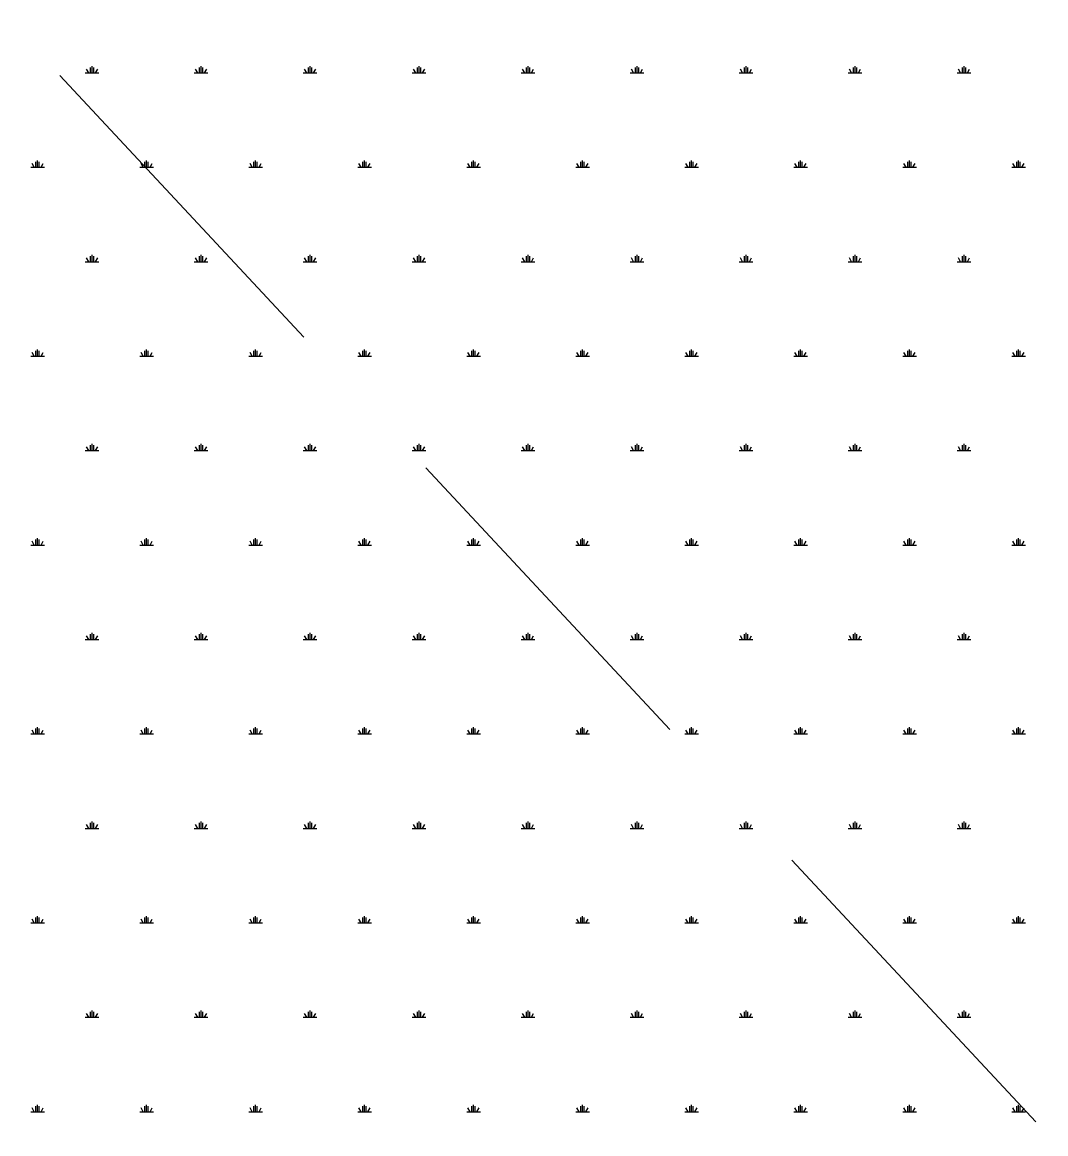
# Model space of a CAD drawing. Header units: millimetres. Extents: x 2999.9 to 3041.9, y 869.6 to 906.3.
# Drawn here: x 3037.278 to 3037.994, y 895.453 to 896.23 of the extents above; entities that cross this region are included whole.
import ezdxf

# ---------------------------------------------------------------- set-up
doc = ezdxf.new("R2010")
doc.units = ezdxf.units.MM
doc.linetypes.add('HIDDEN', pattern=[0.375, 0.25, -0.125])

msp = doc.modelspace()

# ---------------------------------------------------------------- linework, layer by layer
at = {"color": 253, "linetype": 'HIDDEN', "lineweight": 0}
msp.add_line((3035.76921, 897.83752), (3038.56921, 894.83817), dxfattribs=at)
at = {"color": 76, "linetype": 'Continuous'}
for p, q in [((3037.32235, 896.19477), (3037.33187, 896.19477)), ((3037.32473, 896.19477), (3037.3232, 896.19741)), ((3037.32592, 896.19477), (3037.32592, 896.19858)), ((3037.32711, 896.19477), (3037.32711, 896.19953)), ((3037.3283, 896.19477), (3037.3283, 896.19858)), ((3037.32949, 896.19477), (3037.33102, 896.19741)), ((3037.39855, 896.19477), (3037.40807, 896.19477)), ((3037.40093, 896.19477), (3037.3994, 896.19741)), ((3037.40212, 896.19477), (3037.40212, 896.19858)), ((3037.40331, 896.19477), (3037.40331, 896.19953)), ((3037.4045, 896.19477), (3037.4045, 896.19858)), ((3037.40569, 896.19477), (3037.40722, 896.19741)), ((3037.47475, 896.19477), (3037.48427, 896.19477)), ((3037.47713, 896.19477), (3037.4756, 896.19741)), ((3037.47832, 896.19477), (3037.47832, 896.19858)), ((3037.47951, 896.19477), (3037.47951, 896.19953)), ((3037.4807, 896.19477), (3037.4807, 896.19858)), ((3037.48189, 896.19477), (3037.48342, 896.19741)), ((3037.55095, 896.19477), (3037.56047, 896.19477)), ((3037.55333, 896.19477), (3037.5518, 896.19741)), ((3037.55452, 896.19477), (3037.55452, 896.19858)), ((3037.55571, 896.19477), (3037.55571, 896.19953)), ((3037.5569, 896.19477), (3037.5569, 896.19858)), ((3037.55809, 896.19477), (3037.55962, 896.19741)), ((3037.62715, 896.19477), (3037.63667, 896.19477)), ((3037.62953, 896.19477), (3037.628, 896.19741)), ((3037.63072, 896.19477), (3037.63072, 896.19858)), ((3037.63191, 896.19477), (3037.63191, 896.19953)), ((3037.6331, 896.19477), (3037.6331, 896.19858)), ((3037.63429, 896.19477), (3037.63582, 896.19741)), ((3037.70335, 896.19477), (3037.71287, 896.19477)), ((3037.70573, 896.19477), (3037.7042, 896.19741)), ((3037.70692, 896.19477), (3037.70692, 896.19858)), ((3037.70811, 896.19477), (3037.70811, 896.19953)), ((3037.7093, 896.19477), (3037.7093, 896.19858)), ((3037.71049, 896.19477), (3037.71202, 896.19741)), ((3037.77955, 896.19477), (3037.78907, 896.19477)), ((3037.78193, 896.19477), (3037.7804, 896.19741)), ((3037.78312, 896.19477), (3037.78312, 896.19858)), ((3037.78431, 896.19477), (3037.78431, 896.19953)), ((3037.7855, 896.19477), (3037.7855, 896.19858)), ((3037.78669, 896.19477), (3037.78822, 896.19741)), ((3037.85575, 896.19477), (3037.86527, 896.19477)), ((3037.85813, 896.19477), (3037.8566, 896.19741)), ((3037.85932, 896.19477), (3037.85932, 896.19858)), ((3037.86051, 896.19477), (3037.86051, 896.19953)), ((3037.8617, 896.19477), (3037.8617, 896.19858)), ((3037.86289, 896.19477), (3037.86442, 896.19741)), ((3037.93195, 896.19477), (3037.94147, 896.19477)), ((3037.93433, 896.19477), (3037.9328, 896.19741)), ((3037.93552, 896.19477), (3037.93552, 896.19858)), ((3037.93671, 896.19477), (3037.93671, 896.19953)), ((3037.9379, 896.19477), (3037.9379, 896.19858)), ((3037.93909, 896.19477), (3037.94062, 896.19741)), ((3037.28782, 896.12878), (3037.28782, 896.13259)), ((3037.28901, 896.12878), (3037.28901, 896.13354)), ((3037.2902, 896.12878), (3037.2902, 896.13259)), ((3037.36402, 896.12917), (3037.36402, 896.13259)), ((3037.36521, 896.12878), (3037.36521, 896.13354)), ((3037.3664, 896.12878), (3037.3664, 896.13259)), ((3037.44022, 896.12878), (3037.44022, 896.13259)), ((3037.44141, 896.12878), (3037.44141, 896.13354)), ((3037.4426, 896.12878), (3037.4426, 896.13259)), ((3037.51642, 896.12878), (3037.51642, 896.13259)), ((3037.51761, 896.12878), (3037.51761, 896.13354)), ((3037.5188, 896.12878), (3037.5188, 896.13259)), ((3037.59262, 896.12878), (3037.59262, 896.13259)), ((3037.59381, 896.12878), (3037.59381, 896.13354)), ((3037.595, 896.12878), (3037.595, 896.13259)), ((3037.66882, 896.12878), (3037.66882, 896.13259)), ((3037.67001, 896.12878), (3037.67001, 896.13354)), ((3037.6712, 896.12878), (3037.6712, 896.13259)), ((3037.74502, 896.12878), (3037.74502, 896.13259)), ((3037.74621, 896.12878), (3037.74621, 896.13354)), ((3037.7474, 896.12878), (3037.7474, 896.13259)), ((3037.82122, 896.12878), (3037.82122, 896.13259)), ((3037.82241, 896.12878), (3037.82241, 896.13354)), ((3037.8236, 896.12878), (3037.8236, 896.13259)), ((3037.89742, 896.12878), (3037.89742, 896.13259)), ((3037.89861, 896.12878), (3037.89861, 896.13354)), ((3037.8998, 896.12878), (3037.8998, 896.13259)), ((3037.97362, 896.12878), (3037.97362, 896.13259)), ((3037.97481, 896.12878), (3037.97481, 896.13354)), ((3037.976, 896.12878), (3037.976, 896.13259)), ((3037.28425, 896.12878), (3037.29377, 896.12878)), ((3037.28663, 896.12878), (3037.2851, 896.13142)), ((3037.29139, 896.12878), (3037.29292, 896.13142)), ((3037.36045, 896.12878), (3037.36439, 896.12878)), ((3037.36283, 896.12878), (3037.3613, 896.13142)), ((3037.36402, 896.12878), (3037.36402, 896.12917)), ((3037.36439, 896.12878), (3037.36997, 896.12878)), ((3037.36759, 896.12878), (3037.36912, 896.13142)), ((3037.43665, 896.12878), (3037.44617, 896.12878)), ((3037.43903, 896.12878), (3037.4375, 896.13142)), ((3037.44379, 896.12878), (3037.44532, 896.13142)), ((3037.51285, 896.12878), (3037.52237, 896.12878)), ((3037.51523, 896.12878), (3037.5137, 896.13142)), ((3037.51999, 896.12878), (3037.52152, 896.13142)), ((3037.58905, 896.12878), (3037.59857, 896.12878)), ((3037.59143, 896.12878), (3037.5899, 896.13142)), ((3037.59619, 896.12878), (3037.59772, 896.13142)), ((3037.66525, 896.12878), (3037.67477, 896.12878)), ((3037.66763, 896.12878), (3037.6661, 896.13142)), ((3037.67239, 896.12878), (3037.67392, 896.13142)), ((3037.74145, 896.12878), (3037.75097, 896.12878)), ((3037.74383, 896.12878), (3037.7423, 896.13142)), ((3037.74859, 896.12878), (3037.75012, 896.13142)), ((3037.81765, 896.12878), (3037.82717, 896.12878)), ((3037.82003, 896.12878), (3037.8185, 896.13142)), ((3037.82479, 896.12878), (3037.82632, 896.13142)), ((3037.89385, 896.12878), (3037.90337, 896.12878)), ((3037.89623, 896.12878), (3037.8947, 896.13142)), ((3037.90099, 896.12878), (3037.90252, 896.13142)), ((3037.97005, 896.12878), (3037.97957, 896.12878)), ((3037.97243, 896.12878), (3037.9709, 896.13142)), ((3037.97719, 896.12878), (3037.97872, 896.13142)), ((3037.32235, 896.06278), (3037.33187, 896.06278)), ((3037.32473, 896.06278), (3037.3232, 896.06542)), ((3037.32592, 896.06278), (3037.32592, 896.06659)), ((3037.32711, 896.06278), (3037.32711, 896.06755)), ((3037.3283, 896.06278), (3037.3283, 896.06659)), ((3037.32949, 896.06279), (3037.33102, 896.06543)), ((3037.39855, 896.06278), (3037.40807, 896.06278)), ((3037.40093, 896.06278), (3037.3994, 896.06542)), ((3037.40212, 896.06278), (3037.40212, 896.06659)), ((3037.40331, 896.06278), (3037.40331, 896.06755)), ((3037.4045, 896.06278), (3037.4045, 896.06659)), ((3037.40569, 896.06279), (3037.40722, 896.06543)), ((3037.47475, 896.06278), (3037.48427, 896.06278)), ((3037.47713, 896.06278), (3037.4756, 896.06542)), ((3037.47832, 896.06278), (3037.47832, 896.06659)), ((3037.47951, 896.06278), (3037.47951, 896.06755)), ((3037.4807, 896.06278), (3037.4807, 896.06659)), ((3037.48189, 896.06279), (3037.48342, 896.06543)), ((3037.55095, 896.06278), (3037.56047, 896.06278)), ((3037.55333, 896.06278), (3037.5518, 896.06542)), ((3037.55452, 896.06278), (3037.55452, 896.06659)), ((3037.55571, 896.06278), (3037.55571, 896.06755)), ((3037.5569, 896.06278), (3037.5569, 896.06659)), ((3037.55809, 896.06279), (3037.55962, 896.06543)), ((3037.62715, 896.06278), (3037.63667, 896.06278)), ((3037.62953, 896.06278), (3037.628, 896.06542)), ((3037.63072, 896.06278), (3037.63072, 896.06659)), ((3037.63191, 896.06278), (3037.63191, 896.06755)), ((3037.6331, 896.06278), (3037.6331, 896.06659)), ((3037.63429, 896.06279), (3037.63582, 896.06543)), ((3037.70335, 896.06278), (3037.71287, 896.06278)), ((3037.70573, 896.06278), (3037.7042, 896.06542)), ((3037.70692, 896.06278), (3037.70692, 896.06659)), ((3037.70811, 896.06278), (3037.70811, 896.06755)), ((3037.7093, 896.06278), (3037.7093, 896.06659)), ((3037.71049, 896.06279), (3037.71202, 896.06543)), ((3037.77955, 896.06278), (3037.78907, 896.06278)), ((3037.78193, 896.06278), (3037.7804, 896.06542)), ((3037.78312, 896.06278), (3037.78312, 896.06659)), ((3037.78431, 896.06278), (3037.78431, 896.06755)), ((3037.7855, 896.06278), (3037.7855, 896.06659)), ((3037.78669, 896.06279), (3037.78822, 896.06543)), ((3037.85575, 896.06278), (3037.86527, 896.06278)), ((3037.85813, 896.06278), (3037.8566, 896.06542)), ((3037.85932, 896.06278), (3037.85932, 896.06659)), ((3037.86051, 896.06278), (3037.86051, 896.06755)), ((3037.8617, 896.06278), (3037.8617, 896.06659)), ((3037.86289, 896.06279), (3037.86442, 896.06543)), ((3037.93195, 896.06278), (3037.94147, 896.06278)), ((3037.93433, 896.06278), (3037.9328, 896.06542)), ((3037.93552, 896.06278), (3037.93552, 896.06659)), ((3037.93671, 896.06278), (3037.93671, 896.06755)), ((3037.9379, 896.06278), (3037.9379, 896.06659)), ((3037.93909, 896.06279), (3037.94062, 896.06543)), ((3037.28782, 895.99679), (3037.28782, 896.0006)), ((3037.28901, 895.99679), (3037.28901, 896.00156)), ((3037.2902, 895.99679), (3037.2902, 896.0006)), ((3037.36402, 895.99679), (3037.36402, 896.0006)), ((3037.36521, 895.99679), (3037.36521, 896.00156)), ((3037.3664, 895.99679), (3037.3664, 896.0006)), ((3037.44022, 895.99679), (3037.44022, 896.0006)), ((3037.44141, 895.99679), (3037.44141, 896.00156)), ((3037.4426, 895.99679), (3037.4426, 896.0006)), ((3037.51642, 895.99679), (3037.51642, 896.0006)), ((3037.51761, 895.99679), (3037.51761, 896.00156)), ((3037.5188, 895.99679), (3037.5188, 896.0006)), ((3037.59262, 895.99679), (3037.59262, 896.0006)), ((3037.59381, 895.99679), (3037.59381, 896.00156)), ((3037.595, 895.99679), (3037.595, 896.0006)), ((3037.66882, 895.99679), (3037.66882, 896.0006)), ((3037.67001, 895.99679), (3037.67001, 896.00156)), ((3037.6712, 895.99679), (3037.6712, 896.0006)), ((3037.74502, 895.99679), (3037.74502, 896.0006)), ((3037.74621, 895.99679), (3037.74621, 896.00156)), ((3037.7474, 895.99679), (3037.7474, 896.0006)), ((3037.82122, 895.99679), (3037.82122, 896.0006)), ((3037.82241, 895.99679), (3037.82241, 896.00156)), ((3037.8236, 895.99679), (3037.8236, 896.0006)), ((3037.89742, 895.99679), (3037.89742, 896.0006)), ((3037.89861, 895.99679), (3037.89861, 896.00156)), ((3037.8998, 895.99679), (3037.8998, 896.0006)), ((3037.97362, 895.99679), (3037.97362, 896.0006)), ((3037.97481, 895.99679), (3037.97481, 896.00156)), ((3037.976, 895.99679), (3037.976, 896.0006)), ((3037.28425, 895.99679), (3037.29377, 895.99679)), ((3037.28663, 895.99679), (3037.2851, 895.99943)), ((3037.29139, 895.99679), (3037.29292, 895.99943)), ((3037.36045, 895.99679), (3037.36997, 895.99679)), ((3037.36283, 895.99679), (3037.3613, 895.99943)), ((3037.36759, 895.99679), (3037.36912, 895.99943)), ((3037.43665, 895.99679), (3037.44617, 895.99679)), ((3037.43903, 895.99679), (3037.4375, 895.99943)), ((3037.44379, 895.99679), (3037.44532, 895.99943)), ((3037.51285, 895.99679), (3037.52237, 895.99679)), ((3037.51523, 895.99679), (3037.5137, 895.99943)), ((3037.51999, 895.99679), (3037.52152, 895.99943)), ((3037.58905, 895.99679), (3037.59857, 895.99679)), ((3037.59143, 895.99679), (3037.5899, 895.99943)), ((3037.59619, 895.99679), (3037.59772, 895.99943)), ((3037.66525, 895.99679), (3037.67477, 895.99679)), ((3037.66763, 895.99679), (3037.6661, 895.99943)), ((3037.67239, 895.99679), (3037.67392, 895.99943)), ((3037.74145, 895.99679), (3037.75097, 895.99679)), ((3037.74383, 895.99679), (3037.7423, 895.99943)), ((3037.74859, 895.99679), (3037.75012, 895.99943)), ((3037.81765, 895.99679), (3037.82717, 895.99679)), ((3037.82003, 895.99679), (3037.8185, 895.99943)), ((3037.82479, 895.99679), (3037.82632, 895.99943)), ((3037.89385, 895.99679), (3037.90337, 895.99679)), ((3037.89623, 895.99679), (3037.8947, 895.99943)), ((3037.90099, 895.99679), (3037.90252, 895.99943)), ((3037.97005, 895.99679), (3037.97957, 895.99679)), ((3037.97243, 895.99679), (3037.9709, 895.99943)), ((3037.97719, 895.99679), (3037.97872, 895.99943)), ((3037.32235, 895.9308), (3037.33187, 895.9308)), ((3037.32473, 895.9308), (3037.3232, 895.93344)), ((3037.32592, 895.9308), (3037.32592, 895.93461)), ((3037.32711, 895.9308), (3037.32711, 895.93556)), ((3037.3283, 895.9308), (3037.3283, 895.93461)), ((3037.32949, 895.9308), (3037.33102, 895.93344)), ((3037.39855, 895.9308), (3037.40807, 895.9308)), ((3037.40093, 895.9308), (3037.3994, 895.93344)), ((3037.40212, 895.9308), (3037.40212, 895.93461)), ((3037.40331, 895.9308), (3037.40331, 895.93556)), ((3037.4045, 895.9308), (3037.4045, 895.93461)), ((3037.40569, 895.9308), (3037.40722, 895.93344)), ((3037.47475, 895.9308), (3037.48427, 895.9308)), ((3037.47713, 895.9308), (3037.4756, 895.93344)), ((3037.47832, 895.9308), (3037.47832, 895.93461)), ((3037.47951, 895.9308), (3037.47951, 895.93556)), ((3037.4807, 895.9308), (3037.4807, 895.93461)), ((3037.48189, 895.9308), (3037.48342, 895.93344)), ((3037.55095, 895.9308), (3037.56047, 895.9308)), ((3037.55333, 895.9308), (3037.5518, 895.93344)), ((3037.55452, 895.9308), (3037.55452, 895.93461)), ((3037.55571, 895.9308), (3037.55571, 895.93556)), ((3037.5569, 895.9308), (3037.5569, 895.93461)), ((3037.55809, 895.9308), (3037.55962, 895.93344)), ((3037.62715, 895.9308), (3037.63667, 895.9308)), ((3037.62953, 895.9308), (3037.628, 895.93344)), ((3037.63072, 895.9308), (3037.63072, 895.93461)), ((3037.63191, 895.9308), (3037.63191, 895.93556)), ((3037.6331, 895.9308), (3037.6331, 895.93461)), ((3037.63429, 895.9308), (3037.63582, 895.93344)), ((3037.70335, 895.9308), (3037.71287, 895.9308)), ((3037.70573, 895.9308), (3037.7042, 895.93344)), ((3037.70692, 895.9308), (3037.70692, 895.93461)), ((3037.70811, 895.9308), (3037.70811, 895.93556)), ((3037.7093, 895.9308), (3037.7093, 895.93461)), ((3037.71049, 895.9308), (3037.71202, 895.93344)), ((3037.77955, 895.9308), (3037.78907, 895.9308)), ((3037.78193, 895.9308), (3037.7804, 895.93344)), ((3037.78312, 895.9308), (3037.78312, 895.93461)), ((3037.78431, 895.9308), (3037.78431, 895.93556)), ((3037.7855, 895.9308), (3037.7855, 895.93461)), ((3037.78669, 895.9308), (3037.78822, 895.93344)), ((3037.85575, 895.9308), (3037.86527, 895.9308)), ((3037.85813, 895.9308), (3037.8566, 895.93344)), ((3037.85932, 895.9308), (3037.85932, 895.93461)), ((3037.86051, 895.9308), (3037.86051, 895.93556)), ((3037.8617, 895.9308), (3037.8617, 895.93461)), ((3037.86289, 895.9308), (3037.86442, 895.93344)), ((3037.93195, 895.9308), (3037.94147, 895.9308)), ((3037.93433, 895.9308), (3037.9328, 895.93344)), ((3037.93552, 895.9308), (3037.93552, 895.93461)), ((3037.93671, 895.9308), (3037.93671, 895.93556)), ((3037.9379, 895.9308), (3037.9379, 895.93461)), ((3037.93909, 895.9308), (3037.94062, 895.93344)), ((3037.28782, 895.86481), (3037.28782, 895.86862)), ((3037.28901, 895.86481), (3037.28901, 895.86957)), ((3037.2902, 895.86481), (3037.2902, 895.86862)), ((3037.36402, 895.86481), (3037.36402, 895.86862)), ((3037.36521, 895.86481), (3037.36521, 895.86957)), ((3037.3664, 895.86481), (3037.3664, 895.86862)), ((3037.44022, 895.86481), (3037.44022, 895.86862)), ((3037.44141, 895.86481), (3037.44141, 895.86957)), ((3037.4426, 895.86481), (3037.4426, 895.86862)), ((3037.51642, 895.86481), (3037.51642, 895.86862)), ((3037.51761, 895.86481), (3037.51761, 895.86957)), ((3037.5188, 895.86481), (3037.5188, 895.86862)), ((3037.59262, 895.86481), (3037.59262, 895.86862)), ((3037.59381, 895.86481), (3037.59381, 895.86957)), ((3037.595, 895.86481), (3037.595, 895.86862)), ((3037.66882, 895.86481), (3037.66882, 895.86862)), ((3037.67001, 895.86481), (3037.67001, 895.86957)), ((3037.6712, 895.86481), (3037.6712, 895.86862)), ((3037.74502, 895.86481), (3037.74502, 895.86862)), ((3037.74621, 895.86481), (3037.74621, 895.86957)), ((3037.7474, 895.86481), (3037.7474, 895.86862)), ((3037.82122, 895.86481), (3037.82122, 895.86862)), ((3037.82241, 895.86481), (3037.82241, 895.86957)), ((3037.8236, 895.86481), (3037.8236, 895.86862)), ((3037.89742, 895.86481), (3037.89742, 895.86862)), ((3037.89861, 895.86481), (3037.89861, 895.86957)), ((3037.8998, 895.86481), (3037.8998, 895.86862)), ((3037.97362, 895.86481), (3037.97362, 895.86862)), ((3037.97481, 895.86481), (3037.97481, 895.86957)), ((3037.976, 895.86481), (3037.976, 895.86862)), ((3037.28425, 895.86481), (3037.29377, 895.86481)), ((3037.28663, 895.86481), (3037.2851, 895.86745)), ((3037.29139, 895.86481), (3037.29292, 895.86745)), ((3037.36045, 895.86481), (3037.36997, 895.86481)), ((3037.36283, 895.86481), (3037.3613, 895.86745)), ((3037.36759, 895.86481), (3037.36912, 895.86745)), ((3037.43665, 895.86481), (3037.44617, 895.86481)), ((3037.43903, 895.86481), (3037.4375, 895.86745)), ((3037.44379, 895.86481), (3037.44532, 895.86745)), ((3037.51285, 895.86481), (3037.52237, 895.86481)), ((3037.51523, 895.86481), (3037.5137, 895.86745)), ((3037.51999, 895.86481), (3037.52152, 895.86745)), ((3037.58905, 895.86481), (3037.59857, 895.86481)), ((3037.59143, 895.86481), (3037.5899, 895.86745)), ((3037.59619, 895.86481), (3037.59772, 895.86745)), ((3037.66525, 895.86481), (3037.67477, 895.86481)), ((3037.66763, 895.86481), (3037.6661, 895.86745)), ((3037.67239, 895.86481), (3037.67392, 895.86745)), ((3037.74145, 895.86481), (3037.75097, 895.86481)), ((3037.74383, 895.86481), (3037.7423, 895.86745)), ((3037.74859, 895.86481), (3037.75012, 895.86745)), ((3037.81765, 895.86481), (3037.82717, 895.86481)), ((3037.82003, 895.86481), (3037.8185, 895.86745)), ((3037.82479, 895.86481), (3037.82632, 895.86745)), ((3037.89385, 895.86481), (3037.90337, 895.86481)), ((3037.89623, 895.86481), (3037.8947, 895.86745)), ((3037.90099, 895.86481), (3037.90252, 895.86745)), ((3037.97005, 895.86481), (3037.97957, 895.86481)), ((3037.97243, 895.86481), (3037.9709, 895.86745)), ((3037.97719, 895.86481), (3037.97872, 895.86745)), ((3037.32235, 895.79882), (3037.33187, 895.79882)), ((3037.32473, 895.79882), (3037.3232, 895.80146)), ((3037.32592, 895.79882), (3037.32592, 895.80263)), ((3037.32711, 895.79882), (3037.32711, 895.80358)), ((3037.3283, 895.79882), (3037.3283, 895.80263)), ((3037.32949, 895.79882), (3037.33102, 895.80146)), ((3037.39855, 895.79882), (3037.40807, 895.79882)), ((3037.40093, 895.79882), (3037.3994, 895.80146)), ((3037.40212, 895.79882), (3037.40212, 895.80263)), ((3037.40331, 895.79882), (3037.40331, 895.80358)), ((3037.4045, 895.79882), (3037.4045, 895.80263)), ((3037.40569, 895.79882), (3037.40722, 895.80146)), ((3037.47475, 895.79882), (3037.48427, 895.79882)), ((3037.47713, 895.79882), (3037.4756, 895.80146)), ((3037.47832, 895.79882), (3037.47832, 895.80263)), ((3037.47951, 895.79882), (3037.47951, 895.80358)), ((3037.4807, 895.79882), (3037.4807, 895.80263)), ((3037.48189, 895.79882), (3037.48342, 895.80146)), ((3037.55095, 895.79882), (3037.56047, 895.79882)), ((3037.55333, 895.79882), (3037.5518, 895.80146)), ((3037.55452, 895.79882), (3037.55452, 895.80263)), ((3037.55571, 895.79882), (3037.55571, 895.80358)), ((3037.5569, 895.79882), (3037.5569, 895.80263)), ((3037.55809, 895.79882), (3037.55962, 895.80146)), ((3037.62715, 895.79882), (3037.63667, 895.79882)), ((3037.62953, 895.79882), (3037.628, 895.80146)), ((3037.63072, 895.79882), (3037.63072, 895.80263)), ((3037.63191, 895.79882), (3037.63191, 895.80358)), ((3037.6331, 895.79882), (3037.6331, 895.80263)), ((3037.63429, 895.79882), (3037.63582, 895.80146)), ((3037.70335, 895.79882), (3037.71287, 895.79882)), ((3037.70573, 895.79882), (3037.7042, 895.80146)), ((3037.70692, 895.79882), (3037.70692, 895.80263)), ((3037.70811, 895.79882), (3037.70811, 895.80358)), ((3037.7093, 895.79882), (3037.7093, 895.80263)), ((3037.71049, 895.79882), (3037.71202, 895.80146)), ((3037.77955, 895.79882), (3037.78907, 895.79882)), ((3037.78193, 895.79882), (3037.7804, 895.80146)), ((3037.78312, 895.79882), (3037.78312, 895.80263)), ((3037.78431, 895.79882), (3037.78431, 895.80358)), ((3037.7855, 895.79882), (3037.7855, 895.80263)), ((3037.78669, 895.79882), (3037.78822, 895.80146)), ((3037.85575, 895.79882), (3037.86527, 895.79882)), ((3037.85813, 895.79882), (3037.8566, 895.80146)), ((3037.85932, 895.79882), (3037.85932, 895.80263)), ((3037.86051, 895.79882), (3037.86051, 895.80358)), ((3037.8617, 895.79882), (3037.8617, 895.80263)), ((3037.86289, 895.79882), (3037.86442, 895.80146)), ((3037.93195, 895.79882), (3037.94147, 895.79882)), ((3037.93433, 895.79882), (3037.9328, 895.80146)), ((3037.93552, 895.79882), (3037.93552, 895.80263)), ((3037.93671, 895.79882), (3037.93671, 895.80358)), ((3037.9379, 895.79882), (3037.9379, 895.80263)), ((3037.93909, 895.79882), (3037.94062, 895.80146)), ((3037.28782, 895.73283), (3037.28782, 895.73664)), ((3037.28901, 895.73283), (3037.28901, 895.73759)), ((3037.2902, 895.73283), (3037.2902, 895.73664)), ((3037.36402, 895.73283), (3037.36402, 895.73664)), ((3037.36521, 895.73283), (3037.36521, 895.73759)), ((3037.3664, 895.73283), (3037.3664, 895.73664)), ((3037.44022, 895.73283), (3037.44022, 895.73664)), ((3037.44141, 895.73283), (3037.44141, 895.73759)), ((3037.4426, 895.73283), (3037.4426, 895.73664)), ((3037.51642, 895.73283), (3037.51642, 895.73664)), ((3037.51761, 895.73283), (3037.51761, 895.73759)), ((3037.5188, 895.73283), (3037.5188, 895.73664)), ((3037.59262, 895.73283), (3037.59262, 895.73664)), ((3037.59381, 895.73283), (3037.59381, 895.73759)), ((3037.595, 895.73283), (3037.595, 895.73664)), ((3037.66882, 895.73283), (3037.66882, 895.73664)), ((3037.67001, 895.73283), (3037.67001, 895.73759)), ((3037.6712, 895.73283), (3037.6712, 895.73664)), ((3037.74502, 895.73283), (3037.74502, 895.73664)), ((3037.74621, 895.73283), (3037.74621, 895.73759)), ((3037.7474, 895.73283), (3037.7474, 895.73664)), ((3037.82122, 895.73283), (3037.82122, 895.73664)), ((3037.82241, 895.73283), (3037.82241, 895.73759)), ((3037.8236, 895.73283), (3037.8236, 895.73664)), ((3037.89742, 895.73283), (3037.89742, 895.73664)), ((3037.89861, 895.73283), (3037.89861, 895.73759)), ((3037.8998, 895.73283), (3037.8998, 895.73664)), ((3037.97362, 895.73283), (3037.97362, 895.73664)), ((3037.97481, 895.73283), (3037.97481, 895.73759)), ((3037.976, 895.73283), (3037.976, 895.73664)), ((3037.28425, 895.73283), (3037.29377, 895.73283)), ((3037.28663, 895.73283), (3037.2851, 895.73547)), ((3037.29139, 895.73283), (3037.29292, 895.73547)), ((3037.36045, 895.73283), (3037.36997, 895.73283)), ((3037.36283, 895.73283), (3037.3613, 895.73547)), ((3037.36759, 895.73283), (3037.36912, 895.73547)), ((3037.43665, 895.73283), (3037.44617, 895.73283)), ((3037.43903, 895.73283), (3037.4375, 895.73547)), ((3037.44379, 895.73283), (3037.44532, 895.73547)), ((3037.51285, 895.73283), (3037.52237, 895.73283)), ((3037.51523, 895.73283), (3037.5137, 895.73547)), ((3037.51999, 895.73283), (3037.52152, 895.73547)), ((3037.58905, 895.73283), (3037.59857, 895.73283)), ((3037.59143, 895.73283), (3037.5899, 895.73547)), ((3037.59619, 895.73283), (3037.59772, 895.73547)), ((3037.66525, 895.73283), (3037.67477, 895.73283)), ((3037.66763, 895.73283), (3037.6661, 895.73547)), ((3037.67239, 895.73283), (3037.67392, 895.73547)), ((3037.74145, 895.73283), (3037.75097, 895.73283)), ((3037.74383, 895.73283), (3037.7423, 895.73547)), ((3037.74859, 895.73283), (3037.75012, 895.73547)), ((3037.81765, 895.73283), (3037.82717, 895.73283)), ((3037.82003, 895.73283), (3037.8185, 895.73547)), ((3037.82479, 895.73283), (3037.82632, 895.73547)), ((3037.89385, 895.73283), (3037.90337, 895.73283)), ((3037.89623, 895.73283), (3037.8947, 895.73547)), ((3037.90099, 895.73283), (3037.90252, 895.73547)), ((3037.97005, 895.73283), (3037.97957, 895.73283)), ((3037.97243, 895.73283), (3037.9709, 895.73547)), ((3037.97719, 895.73283), (3037.97872, 895.73547)), ((3037.32235, 895.66684), (3037.33187, 895.66684)), ((3037.32473, 895.66684), (3037.3232, 895.66948)), ((3037.32592, 895.66684), (3037.32592, 895.67065)), ((3037.32711, 895.66684), (3037.32711, 895.6716)), ((3037.3283, 895.66684), (3037.3283, 895.67065)), ((3037.32949, 895.66684), (3037.33102, 895.66948)), ((3037.39855, 895.66684), (3037.40807, 895.66684)), ((3037.40093, 895.66684), (3037.3994, 895.66948)), ((3037.40212, 895.66684), (3037.40212, 895.67065)), ((3037.40331, 895.66684), (3037.40331, 895.6716)), ((3037.4045, 895.66684), (3037.4045, 895.67065)), ((3037.40569, 895.66684), (3037.40722, 895.66948)), ((3037.47475, 895.66684), (3037.48427, 895.66684)), ((3037.47713, 895.66684), (3037.4756, 895.66948)), ((3037.47832, 895.66684), (3037.47832, 895.67065)), ((3037.47951, 895.66684), (3037.47951, 895.6716)), ((3037.4807, 895.66684), (3037.4807, 895.67065)), ((3037.48189, 895.66684), (3037.48342, 895.66948)), ((3037.55095, 895.66684), (3037.56047, 895.66684)), ((3037.55333, 895.66684), (3037.5518, 895.66948)), ((3037.55452, 895.66684), (3037.55452, 895.67065)), ((3037.55571, 895.66684), (3037.55571, 895.6716)), ((3037.5569, 895.66684), (3037.5569, 895.67065)), ((3037.55809, 895.66684), (3037.55962, 895.66948)), ((3037.62715, 895.66684), (3037.63667, 895.66684)), ((3037.62953, 895.66684), (3037.628, 895.66948)), ((3037.63072, 895.66684), (3037.63072, 895.67065)), ((3037.63191, 895.66684), (3037.63191, 895.6716)), ((3037.6331, 895.66684), (3037.6331, 895.67065)), ((3037.63429, 895.66684), (3037.63582, 895.66948)), ((3037.70335, 895.66684), (3037.71287, 895.66684)), ((3037.70573, 895.66684), (3037.7042, 895.66948)), ((3037.70692, 895.66684), (3037.70692, 895.67065)), ((3037.70811, 895.66684), (3037.70811, 895.6716)), ((3037.7093, 895.66684), (3037.7093, 895.67065)), ((3037.71049, 895.66684), (3037.71202, 895.66948)), ((3037.77955, 895.66684), (3037.78907, 895.66684)), ((3037.78193, 895.66684), (3037.7804, 895.66948)), ((3037.78312, 895.66684), (3037.78312, 895.67065)), ((3037.78431, 895.66684), (3037.78431, 895.6716)), ((3037.7855, 895.66684), (3037.7855, 895.67065)), ((3037.78669, 895.66684), (3037.78822, 895.66948)), ((3037.85575, 895.66684), (3037.86527, 895.66684)), ((3037.85813, 895.66684), (3037.8566, 895.66948)), ((3037.85932, 895.66684), (3037.85932, 895.67065)), ((3037.86051, 895.66684), (3037.86051, 895.6716)), ((3037.8617, 895.66684), (3037.8617, 895.67065)), ((3037.86289, 895.66684), (3037.86442, 895.66948)), ((3037.93195, 895.66684), (3037.94147, 895.66684)), ((3037.93433, 895.66684), (3037.9328, 895.66948)), ((3037.93552, 895.66684), (3037.93552, 895.67065)), ((3037.93671, 895.66684), (3037.93671, 895.6716)), ((3037.9379, 895.66684), (3037.9379, 895.67065)), ((3037.93909, 895.66684), (3037.94062, 895.66948)), ((3037.28782, 895.60085), (3037.28782, 895.60466)), ((3037.28901, 895.60085), (3037.28901, 895.60561)), ((3037.2902, 895.60085), (3037.2902, 895.60466)), ((3037.36402, 895.60085), (3037.36402, 895.60466)), ((3037.36521, 895.60085), (3037.36521, 895.60561)), ((3037.3664, 895.60085), (3037.3664, 895.60466)), ((3037.44022, 895.60085), (3037.44022, 895.60466)), ((3037.44141, 895.60085), (3037.44141, 895.60561)), ((3037.4426, 895.60085), (3037.4426, 895.60466)), ((3037.51642, 895.60085), (3037.51642, 895.60466)), ((3037.51761, 895.60085), (3037.51761, 895.60561)), ((3037.5188, 895.60085), (3037.5188, 895.60466)), ((3037.59262, 895.60085), (3037.59262, 895.60466)), ((3037.59381, 895.60085), (3037.59381, 895.60561)), ((3037.595, 895.60085), (3037.595, 895.60466)), ((3037.66882, 895.60085), (3037.66882, 895.60466)), ((3037.67001, 895.60085), (3037.67001, 895.60561)), ((3037.6712, 895.60085), (3037.6712, 895.60466)), ((3037.74502, 895.60085), (3037.74502, 895.60466)), ((3037.74621, 895.60085), (3037.74621, 895.60561)), ((3037.7474, 895.60085), (3037.7474, 895.60466)), ((3037.82122, 895.60085), (3037.82122, 895.60466)), ((3037.82241, 895.60085), (3037.82241, 895.60561)), ((3037.8236, 895.60085), (3037.8236, 895.60466)), ((3037.89742, 895.60085), (3037.89742, 895.60466)), ((3037.89861, 895.60085), (3037.89861, 895.60561)), ((3037.8998, 895.60085), (3037.8998, 895.60466)), ((3037.97362, 895.60085), (3037.97362, 895.60466)), ((3037.97481, 895.60085), (3037.97481, 895.60561)), ((3037.976, 895.60085), (3037.976, 895.60466)), ((3037.28425, 895.60085), (3037.29377, 895.60085)), ((3037.28663, 895.60085), (3037.2851, 895.60349)), ((3037.29139, 895.60085), (3037.29292, 895.60349)), ((3037.36045, 895.60085), (3037.36997, 895.60085)), ((3037.36283, 895.60085), (3037.3613, 895.60349)), ((3037.36759, 895.60085), (3037.36912, 895.60349)), ((3037.43665, 895.60085), (3037.44617, 895.60085)), ((3037.43903, 895.60085), (3037.4375, 895.60349)), ((3037.44379, 895.60085), (3037.44532, 895.60349)), ((3037.51285, 895.60085), (3037.52237, 895.60085)), ((3037.51523, 895.60085), (3037.5137, 895.60349)), ((3037.51999, 895.60085), (3037.52152, 895.60349)), ((3037.58905, 895.60085), (3037.59857, 895.60085)), ((3037.59143, 895.60085), (3037.5899, 895.60349)), ((3037.59619, 895.60085), (3037.59772, 895.60349)), ((3037.66525, 895.60085), (3037.67477, 895.60085)), ((3037.66763, 895.60085), (3037.6661, 895.60349)), ((3037.67239, 895.60085), (3037.67392, 895.60349)), ((3037.74145, 895.60085), (3037.75097, 895.60085)), ((3037.74383, 895.60085), (3037.7423, 895.60349)), ((3037.74859, 895.60085), (3037.75012, 895.60349)), ((3037.81765, 895.60085), (3037.82717, 895.60085)), ((3037.82003, 895.60085), (3037.8185, 895.60349)), ((3037.82479, 895.60085), (3037.82632, 895.60349)), ((3037.89385, 895.60085), (3037.90337, 895.60085)), ((3037.89623, 895.60085), (3037.8947, 895.60349)), ((3037.90099, 895.60085), (3037.90252, 895.60349)), ((3037.97005, 895.60085), (3037.97957, 895.60085)), ((3037.97243, 895.60085), (3037.9709, 895.60349)), ((3037.97719, 895.60085), (3037.97872, 895.60349)), ((3037.32235, 895.53486), (3037.33187, 895.53486)), ((3037.32473, 895.53486), (3037.3232, 895.5375)), ((3037.32592, 895.53486), (3037.32592, 895.53867)), ((3037.32711, 895.53486), (3037.32711, 895.53962)), ((3037.3283, 895.53486), (3037.3283, 895.53867)), ((3037.32949, 895.53486), (3037.33102, 895.5375)), ((3037.39855, 895.53486), (3037.40807, 895.53486)), ((3037.40093, 895.53486), (3037.3994, 895.5375)), ((3037.40212, 895.53486), (3037.40212, 895.53867)), ((3037.40331, 895.53486), (3037.40331, 895.53962)), ((3037.4045, 895.53486), (3037.4045, 895.53867)), ((3037.40569, 895.53486), (3037.40722, 895.5375)), ((3037.47475, 895.53486), (3037.48427, 895.53486)), ((3037.47713, 895.53486), (3037.4756, 895.5375)), ((3037.47832, 895.53486), (3037.47832, 895.53867)), ((3037.47951, 895.53486), (3037.47951, 895.53962)), ((3037.4807, 895.53486), (3037.4807, 895.53867)), ((3037.48189, 895.53486), (3037.48342, 895.5375)), ((3037.55095, 895.53486), (3037.56047, 895.53486)), ((3037.55333, 895.53486), (3037.5518, 895.5375)), ((3037.55452, 895.53486), (3037.55452, 895.53867)), ((3037.55571, 895.53486), (3037.55571, 895.53962)), ((3037.5569, 895.53486), (3037.5569, 895.53867)), ((3037.55809, 895.53486), (3037.55962, 895.5375)), ((3037.62715, 895.53486), (3037.63667, 895.53486)), ((3037.62953, 895.53486), (3037.628, 895.5375)), ((3037.63072, 895.53486), (3037.63072, 895.53867)), ((3037.63191, 895.53486), (3037.63191, 895.53962)), ((3037.6331, 895.53486), (3037.6331, 895.53867)), ((3037.63429, 895.53486), (3037.63582, 895.5375)), ((3037.70335, 895.53486), (3037.71287, 895.53486)), ((3037.70573, 895.53486), (3037.7042, 895.5375)), ((3037.70692, 895.53486), (3037.70692, 895.53867)), ((3037.70811, 895.53486), (3037.70811, 895.53962)), ((3037.7093, 895.53486), (3037.7093, 895.53867)), ((3037.71049, 895.53486), (3037.71202, 895.5375)), ((3037.77955, 895.53486), (3037.78907, 895.53486)), ((3037.78193, 895.53486), (3037.7804, 895.5375)), ((3037.78312, 895.53486), (3037.78312, 895.53867)), ((3037.78431, 895.53486), (3037.78431, 895.53962)), ((3037.7855, 895.53486), (3037.7855, 895.53867)), ((3037.78669, 895.53486), (3037.78822, 895.5375)), ((3037.85575, 895.53486), (3037.86527, 895.53486)), ((3037.85813, 895.53486), (3037.8566, 895.5375)), ((3037.85932, 895.53486), (3037.85932, 895.53867)), ((3037.86051, 895.53486), (3037.86051, 895.53962)), ((3037.8617, 895.53486), (3037.8617, 895.53867)), ((3037.86289, 895.53486), (3037.86442, 895.5375)), ((3037.93195, 895.53486), (3037.94147, 895.53486)), ((3037.93433, 895.53486), (3037.9328, 895.5375)), ((3037.93552, 895.53486), (3037.93552, 895.53867)), ((3037.93671, 895.53486), (3037.93671, 895.53962)), ((3037.9379, 895.53486), (3037.9379, 895.53867)), ((3037.93909, 895.53486), (3037.94062, 895.5375)), ((3037.28782, 895.46886), (3037.28782, 895.47267)), ((3037.28901, 895.46886), (3037.28901, 895.47363)), ((3037.2902, 895.46886), (3037.2902, 895.47267)), ((3037.36402, 895.46886), (3037.36402, 895.47267)), ((3037.36521, 895.46886), (3037.36521, 895.47363)), ((3037.3664, 895.46886), (3037.3664, 895.47267)), ((3037.44022, 895.46886), (3037.44022, 895.47267)), ((3037.44141, 895.46886), (3037.44141, 895.47363)), ((3037.4426, 895.46886), (3037.4426, 895.47267)), ((3037.51642, 895.46886), (3037.51642, 895.47267)), ((3037.51761, 895.46886), (3037.51761, 895.47363)), ((3037.5188, 895.46886), (3037.5188, 895.47267)), ((3037.59262, 895.46886), (3037.59262, 895.47267)), ((3037.59381, 895.46886), (3037.59381, 895.47363)), ((3037.595, 895.46886), (3037.595, 895.47267)), ((3037.66882, 895.46886), (3037.66882, 895.47267)), ((3037.67001, 895.46886), (3037.67001, 895.47363)), ((3037.6712, 895.46886), (3037.6712, 895.47267)), ((3037.74502, 895.46886), (3037.74502, 895.47267)), ((3037.74621, 895.46886), (3037.74621, 895.47363)), ((3037.7474, 895.46886), (3037.7474, 895.47267)), ((3037.82122, 895.46886), (3037.82122, 895.47267)), ((3037.82241, 895.46886), (3037.82241, 895.47363)), ((3037.8236, 895.46886), (3037.8236, 895.47267)), ((3037.89742, 895.46886), (3037.89742, 895.47267)), ((3037.89861, 895.46886), (3037.89861, 895.47363)), ((3037.8998, 895.46886), (3037.8998, 895.47267)), ((3037.97362, 895.46886), (3037.97362, 895.47267)), ((3037.97481, 895.46886), (3037.97481, 895.47363)), ((3037.976, 895.46886), (3037.976, 895.47267)), ((3037.28425, 895.46886), (3037.29377, 895.46886)), ((3037.28663, 895.46886), (3037.2851, 895.4715)), ((3037.29139, 895.46887), (3037.29292, 895.47151)), ((3037.36045, 895.46886), (3037.36997, 895.46886)), ((3037.36283, 895.46886), (3037.3613, 895.4715)), ((3037.36759, 895.46887), (3037.36912, 895.47151)), ((3037.43665, 895.46886), (3037.44617, 895.46886)), ((3037.43903, 895.46886), (3037.4375, 895.4715)), ((3037.44379, 895.46887), (3037.44532, 895.47151)), ((3037.51285, 895.46886), (3037.52237, 895.46886)), ((3037.51523, 895.46886), (3037.5137, 895.4715)), ((3037.51999, 895.46887), (3037.52152, 895.47151)), ((3037.58905, 895.46886), (3037.59857, 895.46886)), ((3037.59143, 895.46886), (3037.5899, 895.4715)), ((3037.59619, 895.46887), (3037.59772, 895.47151)), ((3037.66525, 895.46886), (3037.67477, 895.46886)), ((3037.66763, 895.46886), (3037.6661, 895.4715)), ((3037.67239, 895.46887), (3037.67392, 895.47151)), ((3037.74145, 895.46886), (3037.75097, 895.46886)), ((3037.74383, 895.46886), (3037.7423, 895.4715)), ((3037.74859, 895.46887), (3037.75012, 895.47151)), ((3037.81765, 895.46886), (3037.82717, 895.46886)), ((3037.82003, 895.46886), (3037.8185, 895.4715)), ((3037.82479, 895.46887), (3037.82632, 895.47151)), ((3037.89385, 895.46886), (3037.90337, 895.46886)), ((3037.89623, 895.46886), (3037.8947, 895.4715)), ((3037.90099, 895.46887), (3037.90252, 895.47151)), ((3037.97005, 895.46886), (3037.97957, 895.46886)), ((3037.97243, 895.46886), (3037.9709, 895.4715)), ((3037.97719, 895.46887), (3037.97843, 895.47101)), ((3037.97843, 895.47101), (3037.97872, 895.47151))]:
    msp.add_line(p, q, dxfattribs=at)

doc.saveas('drawing.dxf')
